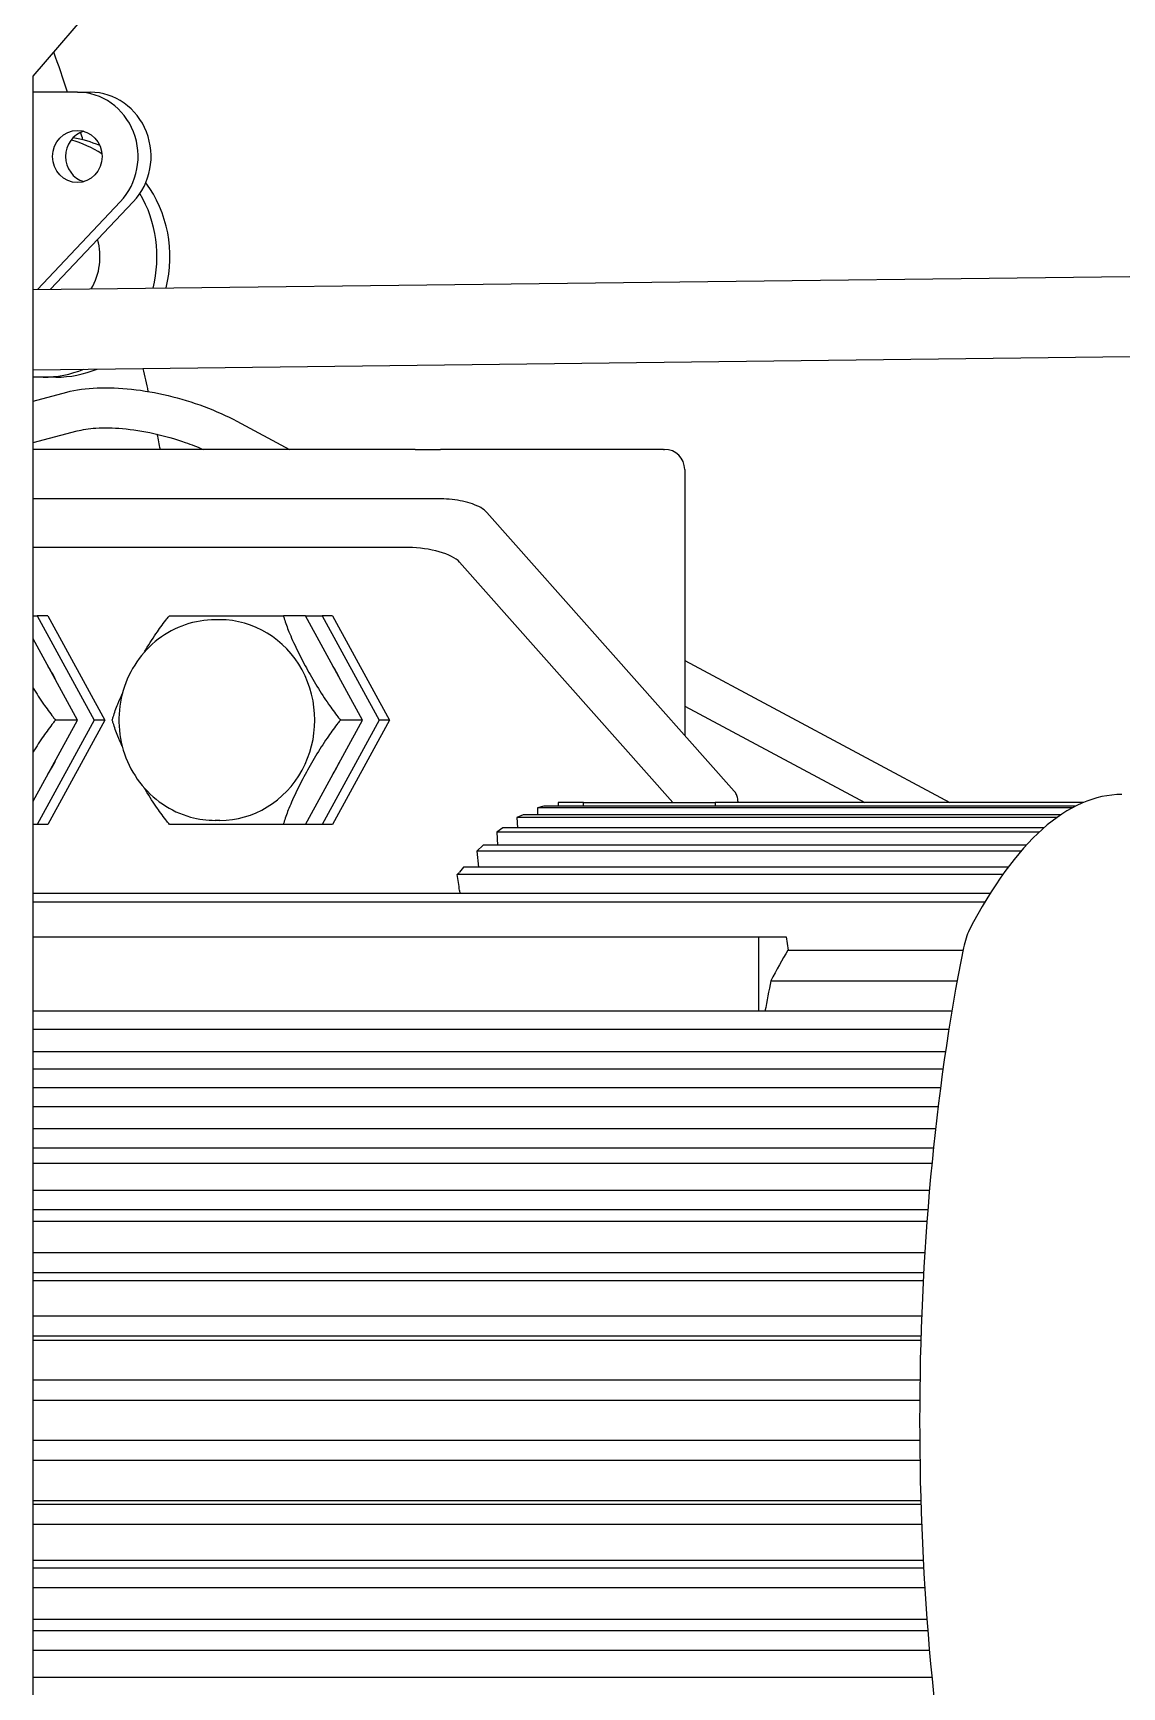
# Model space of a CAD drawing. Header units: millimetres. Extents: x -360063 to 84100, y -179792 to 59400.
# Drawn here: x 58470.5 to 58741.7, y 43733.8 to 44145.9 of the extents above; entities that cross this region are included whole.
import ezdxf

# ---------------------------------------------------------------- set-up
doc = ezdxf.new("R2010")
doc.units = ezdxf.units.MM
doc.header["$LTSCALE"] = 100
doc.layers.add('Visible', color=7, linetype='Continuous', lineweight=25)

msp = doc.modelspace()

# ---------------------------------------------------------------- linework, layer by layer
at = {"layer": 'Visible'}
for p, q in [((58470.48, 44135.17), (58727.38, 44435.17)), ((58470.48, 43585.17), (58470.48, 44135.17)), ((58481.5, 44131.17), (58470.48, 44131.17)), ((58481.5, 44131.17), (58484.73, 44131.17)), ((58471.55, 44082.02), (58492.21, 44103.86)), ((58495.44, 44103.86), (58474.82, 44082.06)), ((58470.48, 44082.01), (58860.97, 44086.7)), ((58470.48, 44062.01), (58861.21, 44066.7)), ((58472.95, 44060.17), (58470.48, 44060.17)), ((58476.18, 44060.17), (58472.95, 44060.17)), ((58470.48, 44054.2), (58478.87, 44056.43)), ((58521.27, 44049.18), (58534.37, 44042.17)), ((58470.48, 44043.85), (58481.44, 44046.76)), ((58565.62, 44042.17), (58470.48, 44042.17)), ((58565.62, 44042.17), (58571.97, 44042.17)), ((58627.52, 44042.17), (58571.97, 44042.17)), ((58627.52, 44042.17), (58627.79, 44042.17)), ((58632.79, 44037.17), (58632.79, 43970.92)), ((58572.03, 44029.84), (58470.48, 44029.84)), ((58645.14, 43957), (58583.53, 44026.43)), ((58564.01, 44017.71), (58470.48, 44017.71)), ((58629.85, 43954.17), (58576.7, 44014.07)), ((58470.48, 44000.71), (58471.52, 44000.71)), ((58474.11, 44000.71), (58471.52, 44000.71)), ((58471.52, 44000.71), (58485.73, 43974.71)), ((58474.11, 44000.71), (58488.31, 43974.71)), ((58504.42, 44000.71), (58532.83, 44000.71)), ((58516.99, 43999.71), (58515.86, 43999.71)), ((58538.31, 44000.71), (58532.83, 44000.71)), ((58538.31, 44000.71), (58542.5, 44000.71)), ((58552.51, 43974.71), (58538.31, 44000.71)), ((58545.09, 44000.71), (58542.5, 44000.71)), ((58542.5, 44000.71), (58556.71, 43974.71)), ((58545.09, 44000.71), (58559.3, 43974.71)), ((58481.53, 43974.71), (58470.48, 43994.94)), ((58632.79, 43989.52), (58698.87, 43954.17)), ((58470.48, 43954.48), (58481.53, 43974.71)), ((58485.73, 43974.71), (58471.52, 43948.71)), ((58488.31, 43974.71), (58474.11, 43948.71)), ((58481.53, 43974.71), (58476.06, 43974.71)), ((58488.31, 43974.71), (58485.73, 43974.71)), ((58538.31, 43948.71), (58552.51, 43974.71)), ((58556.71, 43974.71), (58542.5, 43948.71)), ((58559.3, 43974.71), (58545.09, 43948.71)), ((58552.51, 43974.71), (58547.04, 43974.71)), ((58559.3, 43974.71), (58556.71, 43974.71)), ((58632.79, 43978.18), (58677.67, 43954.17)), ((58607.57, 43954.17), (58601.25, 43954.17)), ((58601.25, 43954.17), (58601.25, 43953.23)), ((58607.57, 43954.17), (58640.35, 43954.17)), ((58607.57, 43953.23), (58607.57, 43954.17)), ((58640.35, 43954.17), (58640.35, 43953.23)), ((58732.11, 43954.17), (58640.35, 43954.17)), ((58646, 43954.5), (58645.96, 43954.17)), ((58516.99, 43949.71), (58515.86, 43949.71)), ((58592.59, 43951.12), (58590.99, 43950.4)), ((58590.99, 43950.4), (58591.11, 43947.88)), ((58725.47, 43950.4), (58590.99, 43950.4)), ((58726.51, 43951.12), (58592.59, 43951.12)), ((58597.71, 43953.23), (58596.1, 43952.86)), ((58596.1, 43952.86), (58596.14, 43951.12)), ((58729.38, 43952.86), (58596.1, 43952.86)), ((58730.07, 43953.23), (58597.71, 43953.23)), ((58471.52, 43948.71), (58470.48, 43948.71)), ((58474.11, 43948.71), (58471.52, 43948.71)), ((58532.83, 43948.71), (58504.42, 43948.71)), ((58538.31, 43948.71), (58532.83, 43948.71)), ((58542.5, 43948.71), (58538.31, 43948.71)), ((58545.09, 43948.71), (58542.5, 43948.71)), ((58587.53, 43947.88), (58585.96, 43946.79)), ((58585.96, 43946.79), (58586.19, 43943.5)), ((58721.1, 43946.79), (58585.96, 43946.79)), ((58722.3, 43947.88), (58587.53, 43947.88)), ((58582.57, 43943.5), (58581.02, 43942.07)), ((58581.02, 43942.07), (58581.41, 43938.02)), ((58716.57, 43942.07), (58581.02, 43942.07)), ((58717.84, 43943.5), (58582.57, 43943.5)), ((58577.72, 43938.02), (58576.7, 43936.82)), ((58713.32, 43938.02), (58577.72, 43938.02)), ((58712.03, 43936.24), (58576.1, 43936.24)), ((58708.84, 43931.46), (58470.48, 43931.46)), ((58707.55, 43929.35), (58470.48, 43929.35)), ((58576.7, 43932.23), (58576.79, 43931.46)), ((58470.48, 43920.66), (58651.24, 43920.66)), ((58651.24, 43902.13), (58651.24, 43920.66)), ((58651.24, 43920.66), (58658.03, 43920.66)), ((58658.03, 43920.66), (58658.53, 43917.35)), ((58658.53, 43917.35), (58702.13, 43917.35)), ((58654.26, 43909.75), (58700.67, 43909.75)), ((58699.34, 43902.13), (58470.48, 43902.13)), ((58698.6, 43897.6), (58470.48, 43897.6)), ((58470.48, 43892.08), (58697.76, 43892.08)), ((58697.13, 43887.7), (58470.48, 43887.7)), ((58696.51, 43883.02), (58470.48, 43883.02)), ((58470.48, 43878.38), (58695.92, 43878.38)), ((58695.27, 43872.8), (58470.48, 43872.8)), ((58694.75, 43868.01), (58470.48, 43868.01)), ((58470.48, 43864.26), (58694.38, 43864.26)), ((58693.76, 43857.51), (58470.48, 43857.51)), ((58693.35, 43852.63), (58470.48, 43852.63)), ((58470.48, 43849.8), (58693.14, 43849.8)), ((58692.6, 43841.92), (58470.48, 43841.92)), ((58692.31, 43836.98), (58470.48, 43836.98)), ((58470.48, 43835.08), (58692.21, 43835.08)), ((58691.81, 43826.12), (58470.48, 43826.12)), ((58691.64, 43821.13), (58470.48, 43821.13)), ((58470.48, 43820.18), (58691.61, 43820.18)), ((58691.39, 43810.17), (58470.48, 43810.17)), ((58691.34, 43805.17), (58470.48, 43805.17)), ((58691.34, 43795.17), (58470.48, 43795.17)), ((58691.39, 43790.17), (58470.48, 43790.17)), ((58691.61, 43780.16), (58470.48, 43780.16)), ((58691.64, 43779.21), (58470.48, 43779.21)), ((58691.81, 43774.22), (58470.48, 43774.22)), ((58692.21, 43765.26), (58470.48, 43765.26)), ((58692.31, 43763.36), (58470.48, 43763.36)), ((58692.6, 43758.42), (58470.48, 43758.42)), ((58693.14, 43750.54), (58470.48, 43750.54)), ((58693.35, 43747.71), (58470.48, 43747.71)), ((58693.76, 43742.83), (58470.48, 43742.83)), ((58694.38, 43736.08), (58470.48, 43736.08))]:
    msp.add_line(p, q, dxfattribs=at)
msp.add_arc((58627.79, 44037.17), 5, 0, 90, dxfattribs=at)
for centre, major_axis, ratio, start_param, end_param in [((58624.49, 43800.17), (0, -476.5), 0.764292, 2.264039, 3.022968), ((58624.49, 43800.17), (0, 481.5), 0.764292, 5.397035, 6.096696), ((58375.45, 43800.17), (0, 461), 0.322975, 5.51332, 5.545071), ((58481.5, 44115.17), (0, 16), 0.946407, 3.926991, 6.283185), ((58484.73, 44115.17), (0, 16), 0.946407, 3.926991, 6.283185), ((58484.73, 44115.17), (0, 6.5), 0.946407, 0.265624, 2.875969), ((58472.95, 44090.17), (0, 30), 0.946407, 5.740385, 6.034528), ((58476.18, 44090.17), (0, 30), 0.946407, 5.888497, 6.132568), ((58375.45, 43800.17), (0, 461), 0.322975, 5.477066, 5.48257), ((58476.18, 44090.17), (0, 30), 0.946407, 4.450745, 5.375648), ((58472.95, 44090.17), (0, -30), 0.946407, 1.30781, 2.124477), ((58472.95, 44090.17), (0, -15), 0.946407, 1.009532, 1.861424), ((58472.95, 44090.17), (0, -30), 0.946407, 0, 0.366517), ((58476.18, 44090.17), (0, -30), 0.946407, 0, 0.370216), ((58375.45, 43800.17), (0, 461), 0.322975, 5.302224, 5.317312), ((58375.45, 43800.17), (0, 461), 0.322975, 5.26504, 5.274671), ((58567.24, 44014.07), (9.99, -1.33), 0.339157, 0.373984, 1.94478), ((58516.99, 43974.71), (0, -25), 0.946407, 0, 3.141593), ((58456.51, 43974.71), (0, -23), 0.946407, 1.999624, 2.189166), ((58527.49, 43974.71), (0, -23), 0.946407, 1.999624, 2.189166), ((58456.51, 43974.71), (0, -23), 0.946407, 0.952426, 1.141969), ((58527.49, 43974.71), (0, -23), 0.946407, 0.952426, 1.141969), ((58741.7, 43734.35), (0, 221.82), 0.322975, 0, 0.559525), ((58567.24, 43936.82), (9.99, 1.41), 0.354008, 5.751271, 5.904489), ((58567.24, 43932.23), (3.7, -26.25), 0.354008, 1.520972, 1.67419), ((58706.08, 43910.48), (0, -14), 0.322975, 3.701117, 4.152864), ((58689.65, 43734.35), (0, -206.82), 0.322975, 3.626294, 3.700006), ((58762.96, 43800.17), (0, -221.82), 0.322975, 4.152864, 5.271914), ((58710.91, 43800.17), (0, -206.82), 0.322975, 4.153976, 4.196851), ((58624.49, 43800.17), (0, 481.5), 0.764292, 3.325377, 4.866739), ((58624.49, 43800.17), (0, -476.5), 0.764292, 0.175642, 1.698728)]:
    msp.add_ellipse(centre, major_axis=major_axis, ratio=ratio, start_param=start_param, end_param=end_param, dxfattribs=at)
msp.add_ellipse((58481.5, 44115.17), major_axis=(0, 6.5), ratio=0.946407, dxfattribs=at)
for points, knots in [([(58478.87, 44056.43), (58481.19, 44057.04), (58483.73, 44057.39), (58489.16, 44057.62), (58492.05, 44057.5), (58498, 44056.85), (58501.07, 44056.31), (58507.16, 44054.84), (58510.18, 44053.92), (58515.97, 44051.77), (58518.73, 44050.53), (58521.27, 44049.18)], [4.989478, 4.989478, 4.989478, 4.989478, 5.28324, 5.28324, 5.577003, 5.577003, 5.870765, 5.870765, 6.164528, 6.164528, 6.45829, 6.45829, 6.45829, 6.45829]), ([(58481.44, 44046.76), (58482.72, 44047.1), (58484.32, 44047.36), (58488.13, 44047.6), (58490.37, 44047.56), (58495.24, 44047.13), (58497.88, 44046.72), (58503.19, 44045.55), (58505.86, 44044.8), (58509.92, 44043.37), (58511.4, 44042.79), (58512.81, 44042.17)], [4.989478, 4.989478, 4.989478, 4.989478, 5.249389, 5.249389, 5.531166, 5.531166, 5.824929, 5.824929, 6.118691, 6.118691, 6.294289, 6.294289, 6.294289, 6.294289]), ([(58583.53, 44026.43), (58583.08, 44026.93), (58582.56, 44027.31), (58581.36, 44028), (58580.67, 44028.3), (58579.16, 44028.83), (58578.34, 44029.06), (58576.63, 44029.43), (58575.73, 44029.58), (58573.93, 44029.78), (58573.03, 44029.83), (58572.12, 44029.84), (58572.08, 44029.84), (58572.03, 44029.84)], [3.141593, 3.141593, 3.141593, 3.141593, 3.441056, 3.441056, 3.755215, 3.755215, 4.069374, 4.069374, 4.383533, 4.383533, 4.697693, 4.697693, 4.712389, 4.712389, 4.712389, 4.712389]), ([(58515.86, 43999.71), (58513.33, 43999.71), (58510.8, 43999.28), (58505.98, 43997.64), (58503.7, 43996.42), (58499.61, 43993.3), (58497.8, 43991.39), (58494.84, 43987.07), (58493.69, 43984.65), (58492.17, 43979.54), (58491.81, 43976.85), (58491.92, 43971.48), (58492.39, 43968.8), (58494.14, 43963.73), (58495.41, 43961.34), (58498.61, 43957.11), (58500.54, 43955.27), (58504.84, 43952.34), (58507.21, 43951.23), (58511.7, 43949.99), (58513.78, 43949.71), (58515.86, 43949.71)], [4.712389, 4.712389, 4.712389, 4.712389, 5.024204, 5.024204, 5.337788, 5.337788, 5.655742, 5.655742, 5.978603, 5.978603, 6.304998, 6.304998, 6.632542, 6.632542, 6.958579, 6.958579, 7.280754, 7.280754, 7.597888, 7.597888, 7.853982, 7.853982, 7.853982, 7.853982]), ([(58498.13, 43991.57), (58498.28, 43991.8), (58498.42, 43992.04), (58499.51, 43993.84), (58500.5, 43995.36), (58501.8, 43997.23), (58502.2, 43997.81), (58503.02, 43998.92), (58503.43, 43999.46), (58504, 44000.19), (58504.21, 44000.45), (58504.42, 44000.71)], [-5.09281, -5.09281, -5.09281, -5.09281, -5.015962, -5.015962, -4.515986, -4.515986, -4.319773, -4.319773, -4.12356, -4.12356, -4.01897, -4.01897, -4.01897, -4.01897]), ([(58532.83, 44000.71), (58532.9, 44000.45), (58532.98, 44000.19), (58533.21, 43999.46), (58533.39, 43998.92), (58533.78, 43997.81), (58534, 43997.23), (58534.76, 43995.36), (58535.44, 43993.84), (58536.94, 43990.73), (58537.76, 43989.15), (58539.33, 43986.26), (58540.24, 43984.68), (58542.13, 43981.58), (58543.12, 43980.05), (58544.42, 43978.18), (58544.82, 43977.61), (58545.64, 43976.5), (58546.05, 43975.96), (58546.62, 43975.22), (58546.83, 43974.96), (58547.04, 43974.71)], [-7.012906, -7.012906, -7.012906, -7.012906, -6.908315, -6.908315, -6.712102, -6.712102, -6.515889, -6.515889, -6.015913, -6.015913, -5.515938, -5.515938, -5.015962, -5.015962, -4.515986, -4.515986, -4.319773, -4.319773, -4.12356, -4.12356, -4.01897, -4.01897, -4.01897, -4.01897]), ([(58470.48, 43982.69), (58471.34, 43981.29), (58472.23, 43979.92), (58473.44, 43978.18), (58473.84, 43977.61), (58474.66, 43976.5), (58475.07, 43975.96), (58475.64, 43975.22), (58475.85, 43974.96), (58476.06, 43974.71)], [-4.9681821, -4.9681821, -4.9681821, -4.9681821, -4.5159861, -4.5159861, -4.3197731, -4.3197731, -4.12356, -4.12356, -4.0189695, -4.0189695, -4.0189695, -4.0189695]), ([(58490.21, 43974.71), (58490.28, 43974.96), (58490.36, 43975.22), (58490.59, 43975.96), (58490.77, 43976.5), (58491.16, 43977.61), (58491.38, 43978.18), (58491.92, 43979.51), (58492.29, 43980.38), (58492.7, 43981.28)], [-7.0129058, -7.0129058, -7.0129058, -7.0129058, -6.9083153, -6.9083153, -6.7121023, -6.7121023, -6.5158892, -6.5158892, -6.2168404, -6.2168404, -6.2168404, -6.2168404]), ([(58476.06, 43974.71), (58475.85, 43974.45), (58475.64, 43974.19), (58475.07, 43973.46), (58474.66, 43972.92), (58473.84, 43971.81), (58473.44, 43971.23), (58472.23, 43969.49), (58471.34, 43968.13), (58470.48, 43966.73)], [-7.0129058, -7.0129058, -7.0129058, -7.0129058, -6.9083153, -6.9083153, -6.7121023, -6.7121023, -6.5158892, -6.5158892, -6.0636933, -6.0636933, -6.0636933, -6.0636933]), ([(58492.7, 43968.13), (58492.29, 43969.03), (58491.92, 43969.9), (58491.38, 43971.23), (58491.16, 43971.81), (58490.77, 43972.92), (58490.59, 43973.46), (58490.36, 43974.19), (58490.28, 43974.45), (58490.21, 43974.71)], [-4.815035, -4.815035, -4.815035, -4.815035, -4.5159861, -4.5159861, -4.3197731, -4.3197731, -4.12356, -4.12356, -4.0189695, -4.0189695, -4.0189695, -4.0189695]), ([(58547.04, 43974.71), (58546.83, 43974.45), (58546.62, 43974.19), (58546.05, 43973.46), (58545.64, 43972.92), (58544.82, 43971.81), (58544.42, 43971.23), (58543.12, 43969.36), (58542.13, 43967.84), (58540.24, 43964.73), (58539.33, 43963.15), (58537.76, 43960.26), (58536.94, 43958.68), (58535.44, 43955.58), (58534.76, 43954.05), (58534, 43952.18), (58533.78, 43951.61), (58533.39, 43950.5), (58533.21, 43949.96), (58532.98, 43949.22), (58532.9, 43948.96), (58532.83, 43948.71)], [-7.012906, -7.012906, -7.012906, -7.012906, -6.908315, -6.908315, -6.712102, -6.712102, -6.515889, -6.515889, -6.015913, -6.015913, -5.515938, -5.515938, -5.015962, -5.015962, -4.515986, -4.515986, -4.319773, -4.319773, -4.12356, -4.12356, -4.01897, -4.01897, -4.01897, -4.01897]), ([(58504.42, 43948.71), (58504.21, 43948.96), (58504, 43949.22), (58503.43, 43949.96), (58503.02, 43950.5), (58502.2, 43951.61), (58501.8, 43952.18), (58500.5, 43954.05), (58499.51, 43955.58), (58498.42, 43957.37), (58498.28, 43957.61), (58498.13, 43957.85)], [-7.012906, -7.012906, -7.012906, -7.012906, -6.908315, -6.908315, -6.712102, -6.712102, -6.515889, -6.515889, -6.015913, -6.015913, -5.939065, -5.939065, -5.939065, -5.939065]), ([(58646, 43954.5), (58646.03, 43954.71), (58646.03, 43954.91), (58645.99, 43955.31), (58645.95, 43955.5), (58645.84, 43955.86), (58645.78, 43956.03), (58645.62, 43956.34), (58645.53, 43956.49), (58645.34, 43956.76), (58645.24, 43956.88), (58645.14, 43957)], [2.7932369, 2.7932369, 2.7932369, 2.7932369, 2.862908, 2.862908, 2.9325792, 2.9325792, 3.0022503, 3.0022503, 3.0719215, 3.0719215, 3.1415927, 3.1415927, 3.1415927, 3.1415927])]:
    msp.add_open_spline(points, degree=3, knots=knots, dxfattribs=at)

doc.saveas('drawing.dxf')
